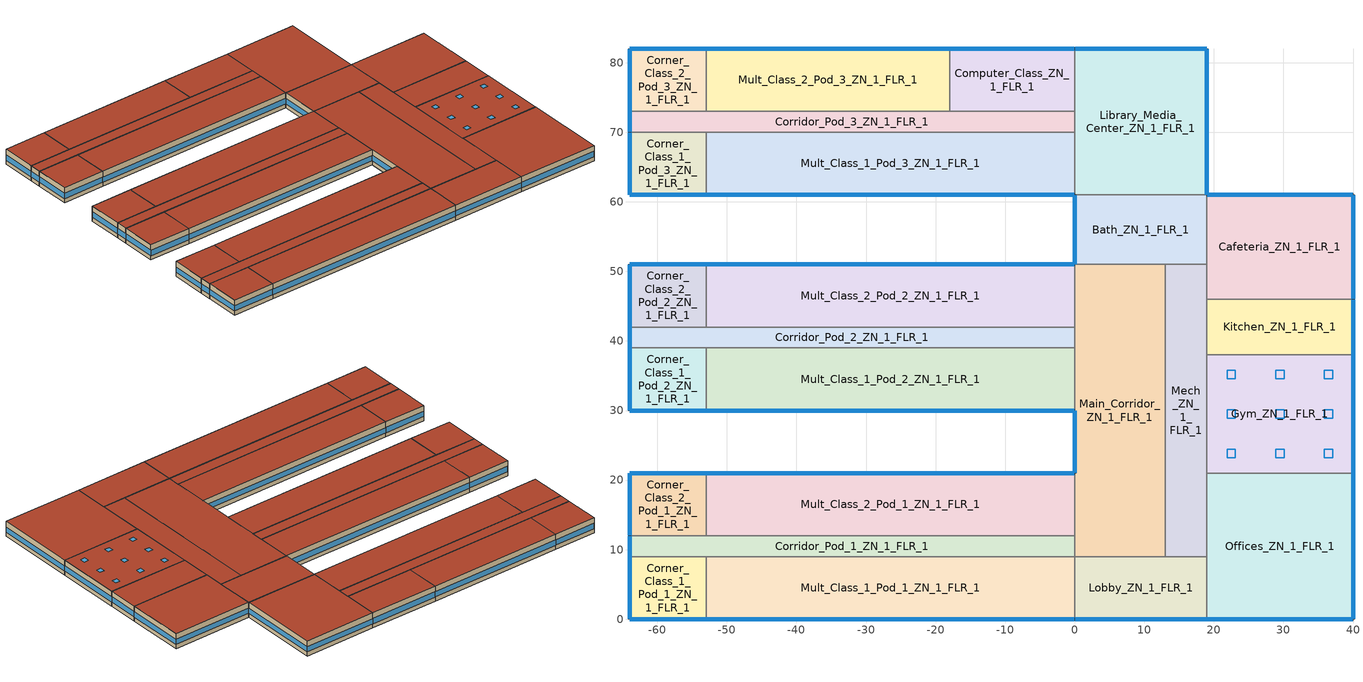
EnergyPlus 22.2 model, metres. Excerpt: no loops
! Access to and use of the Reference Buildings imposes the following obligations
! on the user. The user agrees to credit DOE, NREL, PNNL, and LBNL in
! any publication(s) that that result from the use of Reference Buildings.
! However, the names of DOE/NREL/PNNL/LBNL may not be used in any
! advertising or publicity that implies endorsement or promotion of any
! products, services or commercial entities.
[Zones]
Bath_ZN_1_FLR_1
 floor ground (ext-slab): 0,61 19,61 19,51 0,51 z0
 wall outside (Steel Frame Non-res Ext Wall): 0,61 0,51 z0:4
 wall to Main_Corridor_ZN_1_FLR_1 (int-walls): 0,51 13,51 z0:4
 wall to Mech_ZN_1_FLR_1 (int-walls): 13,51 19,51 z0:4
 wall to Cafeteria_ZN_1_FLR_1 (int-walls): 19,51 19,61 z0:4
 wall to Library_Media_Center_ZN_1_FLR_1 (int-walls): 19,61 0,61 z0:4
 window (Window Non-res Fixed): 0,60.95 0,51.05 z1.1:2.51
 roof outside (IEAD Non-res Roof): 0,51 19,51 19,61 0,61 z4
Cafeteria_ZN_1_FLR_1
 floor ground (ext-slab): 19,61 40,61 40,46 19,46 z0
 wall outside (Steel Frame Non-res Ext Wall): 40,46 40,61 19,61 z0:4
 wall to Kitchen_ZN_1_FLR_1 (int-walls): 19,46 40,46 z0:4
 wall to Mech_ZN_1_FLR_1 (int-walls): 19,51 19,46 z0:4
 window (Window Non-res Fixed): 40,46.05 40,60.95 / 39.95,61 19.05,61 z1.1:2.51
 roof outside (IEAD Non-res Roof): 19,46 40,46 40,61 19,61 z4
Computer_Class_ZN_1_FLR_1
 floor ground (ext-slab): -18,82 0,82 0,73 -18,73 z0
 wall outside (Steel Frame Non-res Ext Wall): 0,82 -18,82 z0:4
 wall to Corridor_Pod_3_ZN_1_FLR_1 (int-walls): -18,73 0,73 z0:4
 wall to Library_Media_Center_ZN_1_FLR_1 (int-walls): 0,73 0,82 z0:4
 wall to Mult_Class_2_Pod_3_ZN_1_FLR_1 (int-walls): -18,82 -18,73 z0:4
 window (Window Non-res Fixed): -0.05,82 -17.95,82 z1.1:2.51
 roof outside (IEAD Non-res Roof): -18,73 0,73 0,82 -18,82 z4
Corner_Class_1_Pod_1_ZN_1_FLR_1
 floor ground (ext-slab): -64,9 -53,9 -53,0 -64,0 z0
 wall outside (Steel Frame Non-res Ext Wall): -64,9 -64,0 -53,0 z0:4
 wall to Mult_Class_1_Pod_1_ZN_1_FLR_1 (int-walls): -53,0 -53,9 z0:4
 wall to Corridor_Pod_1_ZN_1_FLR_1 (int-walls): -53,9 -64,9 z0:4
 window (Window Non-res Fixed): -63.95,0 -53.05,0 z1.1:2.51; -64,8.95 -64,0.05 z1.1:2.52
 roof outside (IEAD Non-res Roof): -64,0 -53,0 -53,9 -64,9 z4
Corner_Class_1_Pod_2_ZN_1_FLR_1
 floor ground (ext-slab): -64,39 -53,39 -53,30 -64,30 z0
 wall outside (Steel Frame Non-res Ext Wall): -64,39 -64,30 -53,30 z0:4
 wall to Mult_Class_1_Pod_2_ZN_1_FLR_1 (int-walls): -53,30 -53,39 z0:4
 wall to Corridor_Pod_2_ZN_1_FLR_1 (int-walls): -53,39 -64,39 z0:4
 window (Window Non-res Fixed): -63.95,30 -53.05,30 z1.1:2.51; -64,38.95 -64,30.05 z1.1:2.52
 roof outside (IEAD Non-res Roof): -64,30 -53,30 -53,39 -64,39 z4
Corner_Class_1_Pod_3_ZN_1_FLR_1
 floor ground (ext-slab): -64,70 -53,70 -53,61 -64,61 z0
 wall outside (Steel Frame Non-res Ext Wall): -64,70 -64,61 -53,61 z0:4
 wall to Mult_Class_1_Pod_3_ZN_1_FLR_1 (int-walls): -53,61 -53,70 z0:4
 wall to Corridor_Pod_3_ZN_1_FLR_1 (int-walls): -53,70 -64,70 z0:4
 window (Window Non-res Fixed): -63.95,61 -53.05,61 z1.1:2.51; -64,69.95 -64,61.05 z1.1:2.52
 roof outside (IEAD Non-res Roof): -64,61 -53,61 -53,70 -64,70 z4
Corner_Class_2_Pod_1_ZN_1_FLR_1
 floor ground (ext-slab): -64,21 -53,21 -53,12 -64,12 z0
 wall outside (Steel Frame Non-res Ext Wall): -53,21 -64,21 -64,12 z0:4
 wall to Corridor_Pod_1_ZN_1_FLR_1 (int-walls): -64,12 -53,12 z0:4
 wall to Mult_Class_2_Pod_1_ZN_1_FLR_1 (int-walls): -53,12 -53,21 z0:4
 window (Window Non-res Fixed): -53.05,21 -63.95,21 z1.1:2.51; -64,20.95 -64,12.05 z1.1:2.52
 roof outside (IEAD Non-res Roof): -64,12 -53,12 -53,21 -64,21 z4
Corner_Class_2_Pod_2_ZN_1_FLR_1
 floor ground (ext-slab): -64,51 -53,51 -53,42 -64,42 z0
 wall outside (Steel Frame Non-res Ext Wall): -53,51 -64,51 -64,42 z0:4
 wall to Corridor_Pod_2_ZN_1_FLR_1 (int-walls): -64,42 -53,42 z0:4
 wall to Mult_Class_2_Pod_2_ZN_1_FLR_1 (int-walls): -53,42 -53,51 z0:4
 window (Window Non-res Fixed): -53.05,51 -63.95,51 z1.1:2.51; -64,50.95 -64,42.05 z1.1:2.52
 roof outside (IEAD Non-res Roof): -64,42 -53,42 -53,51 -64,51 z4
Corner_Class_2_Pod_3_ZN_1_FLR_1
 floor ground (ext-slab): -64,82 -53,82 -53,73 -64,73 z0
 wall outside (Steel Frame Non-res Ext Wall): -53,82 -64,82 -64,73 z0:4
 wall to Corridor_Pod_3_ZN_1_FLR_1 (int-walls): -64,73 -53,73 z0:4
 wall to Mult_Class_2_Pod_3_ZN_1_FLR_1 (int-walls): -53,73 -53,82 z0:4
 window (Window Non-res Fixed): -53.05,82 -63.95,82 z1.1:2.51; -64,81.95 -64,73.05 z1.1:2.52
 roof outside (IEAD Non-res Roof): -64,73 -53,73 -53,82 -64,82 z4
Corridor_Pod_1_ZN_1_FLR_1
 floor ground (ext-slab): -64,12 0,12 0,9 -64,9 z0
 wall outside (Steel Frame Non-res Ext Wall): -64,12 -64,9 z0:4
 wall to Mult_Class_1_Pod_1_ZN_1_FLR_1 (int-walls): -53,9 0,9 z0:4
 wall to Main_Corridor_ZN_1_FLR_1 (int-walls): 0,9 0,12 z0:4
 wall to Mult_Class_2_Pod_1_ZN_1_FLR_1 (int-walls): 0,12 -53,12 z0:4
 window (Window Non-res Fixed): -64,11.95 -64,9.05 z1.1:2.55
 roof outside (IEAD Non-res Roof): -64,9 0,9 0,12 -64,12 z4
Corridor_Pod_2_ZN_1_FLR_1
 floor ground (ext-slab): -64,42 0,42 0,39 -64,39 z0
 wall outside (Steel Frame Non-res Ext Wall): -64,42 -64,39 z0:4
 wall to Mult_Class_1_Pod_2_ZN_1_FLR_1 (int-walls): -53,39 0,39 z0:4
 wall to Main_Corridor_ZN_1_FLR_1 (int-walls): 0,39 0,42 z0:4
 wall to Mult_Class_2_Pod_2_ZN_1_FLR_1 (int-walls): 0,42 -53,42 z0:4
 window (Window Non-res Fixed): -64,41.95 -64,39.05 z1.1:2.55
 roof outside (IEAD Non-res Roof): -64,39 0,39 0,42 -64,42 z4
Corridor_Pod_3_ZN_1_FLR_1
 floor ground (ext-slab): -64,73 0,73 0,70 -64,70 z0
 wall outside (Steel Frame Non-res Ext Wall): -64,73 -64,70 z0:4
 wall to Mult_Class_1_Pod_3_ZN_1_FLR_1 (int-walls): -53,70 0,70 z0:4
 wall to Library_Media_Center_ZN_1_FLR_1 (int-walls): 0,70 0,73 z0:4
 wall to Mult_Class_2_Pod_3_ZN_1_FLR_1 (int-walls): -18,73 -53,73 z0:4
 window (Window Non-res Fixed): -64,72.95 -64,70.05 z1.1:2.55
 roof outside (IEAD Non-res Roof): -64,70 0,70 0,73 -64,73 z4
Gym_ZN_1_FLR_1
 floor ground (ext-slab): 19,38 40,38 40,21 19,21 z0
 wall outside (Steel Frame Non-res Ext Wall): 40,21 40,38 z0:4
 wall to Offices_ZN_1_FLR_1 (int-walls): 19,21 40,21 z0:4
 wall to Kitchen_ZN_1_FLR_1 (int-walls): 40,38 19,38 z0:4
 wall to Mech_ZN_1_FLR_1 (int-walls): 19,38 19,21 z0:4
 window (Window Non-res Fixed): 40,21.05 40,37.95 z1.1:2.51
 roof outside (IEAD Non-res Roof): 19,21 40,21 40,38 19,38 z4
 skylight (Skylight cons 3C): 21.89,23.22 23.11,23.22 23.11,24.44 21.89,24.44 z4; 28.89,23.22 30.11,23.22 30.11,24.44 28.89,24.44 z4; 35.89,23.22 37.11,23.22 37.11,24.44 35.89,24.44 z4; 21.89,28.89 23.11,28.89 23.11,30.11 21.89,30.11 z4; 28.89,28.89 30.11,28.89 30.11,30.11 28.89,30.11 z4; 35.89,28.89 37.11,28.89 37.11,30.11 35.89,30.11 z4; 21.89,34.56 23.11,34.56 23.11,35.78 21.89,35.78 z4; 28.89,34.56 30.11,34.56 30.11,35.78 28.89,35.78 z4; 35.89,34.56 37.11,34.56 37.11,35.78 35.89,35.78 z4
Kitchen_ZN_1_FLR_1
 floor ground (ext-slab): 19,46 40,46 40,38 19,38 z0
 wall outside (Steel Frame Non-res Ext Wall): 40,38 40,46 z0:4
 wall to Mech_ZN_1_FLR_1 (int-walls): 19,46 19,38 z0:4
 window (Window Non-res Fixed): 40,38.05 40,45.95 z1.1:2.52
 roof outside (IEAD Non-res Roof): 19,38 40,38 40,46 19,46 z4
Library_Media_Center_ZN_1_FLR_1
 floor ground (ext-slab): 0,82 19,82 19,61 0,61 z0
 wall outside (Steel Frame Non-res Ext Wall): 19,61 19,82 0,82 z0:4
 wall to Mult_Class_1_Pod_3_ZN_1_FLR_1 (int-walls): 0,70 0,61 z0:4
 window (Window Non-res Fixed): 19,61.05 19,81.95 / 18.95,82 0.05,82 z1.1:2.51
 roof outside (IEAD Non-res Roof): 0,61 19,61 19,82 0,82 z4
Lobby_ZN_1_FLR_1
 floor ground (ext-slab): 0,9 19,9 19,0 0,0 z0
 wall outside (Steel Frame Non-res Ext Wall): 0,0 19,0 z0:4
 wall to Offices_ZN_1_FLR_1 (int-walls): 19,0 19,9 z0:4
 wall to Mech_ZN_1_FLR_1 (int-walls): 19,9 13,9 z0:4
 wall to Main_Corridor_ZN_1_FLR_1 (int-walls): 13,9 0,9 z0:4
 wall to Mult_Class_1_Pod_1_ZN_1_FLR_1 (int-walls): 0,9 0,0 z0:4
 window (Window Non-res Fixed): 0.05,0 18.95,0 z1.1:2.51
 roof outside (IEAD Non-res Roof): 0,0 19,0 19,9 0,9 z4
Main_Corridor_ZN_1_FLR_1
 floor ground (ext-slab): 0,51 13,51 13,9 0,9 z0
 wall outside (Steel Frame Non-res Ext Wall): 0,30 0,21 z0:4
 wall to Mech_ZN_1_FLR_1 (int-walls): 13,9 13,51 z0:4
 wall to Mult_Class_2_Pod_2_ZN_1_FLR_1 (int-walls): 0,51 0,42 z0:4
 wall to Mult_Class_1_Pod_2_ZN_1_FLR_1 (int-walls): 0,39 0,30 z0:4
 wall to Mult_Class_2_Pod_1_ZN_1_FLR_1 (int-walls): 0,21 0,12 z0:4
 window (Window Non-res Fixed): 0,29.95 0,21.05 z1.1:2.52
 roof outside (IEAD Non-res Roof): 0,9 13,9 13,51 0,51 z4
Mech_ZN_1_FLR_1
 floor ground (ext-slab): 13,51 19,51 19,9 13,9 z0
 wall to Offices_ZN_1_FLR_1 (int-walls): 19,9 19,21 z0:4
 roof outside (IEAD Non-res Roof): 13,9 19,9 19,51 13,51 z4
Mult_Class_1_Pod_1_ZN_1_FLR_1
 floor ground (ext-slab): -53,9 0,9 0,0 -53,0 z0
 wall outside (Steel Frame Non-res Ext Wall): -53,0 0,0 z0:4
 window (Window Non-res Fixed): -52.95,0 -0.05,0 z1.1:2.5
 roof outside (IEAD Non-res Roof): -53,0 0,0 0,9 -53,9 z4
Mult_Class_1_Pod_2_ZN_1_FLR_1
 floor ground (ext-slab): -53,39 0,39 0,30 -53,30 z0
 wall outside (Steel Frame Non-res Ext Wall): -53,30 0,30 z0:4
 window (Window Non-res Fixed): -52.95,30 -0.05,30 z1.1:2.5
 roof outside (IEAD Non-res Roof): -53,30 0,30 0,39 -53,39 z4
Mult_Class_1_Pod_3_ZN_1_FLR_1
 floor ground (ext-slab): -53,70 0,70 0,61 -53,61 z0
 wall outside (Steel Frame Non-res Ext Wall): -53,61 0,61 z0:4
 window (Window Non-res Fixed): -52.95,61 -0.05,61 z1.1:2.5
 roof outside (IEAD Non-res Roof): -53,61 0,61 0,70 -53,70 z4
Mult_Class_2_Pod_1_ZN_1_FLR_1
 floor ground (ext-slab): -53,21 0,21 0,12 -53,12 z0
 wall outside (Steel Frame Non-res Ext Wall): 0,21 -53,21 z0:4
 window (Window Non-res Fixed): -0.05,21 -52.95,21 z1.1:2.5
 roof outside (IEAD Non-res Roof): -53,12 0,12 0,21 -53,21 z4
Mult_Class_2_Pod_2_ZN_1_FLR_1
 floor ground (ext-slab): -53,51 0,51 0,42 -53,42 z0
 wall outside (Steel Frame Non-res Ext Wall): 0,51 -53,51 z0:4
 window (Window Non-res Fixed): -0.05,51 -52.95,51 z1.1:2.5
 roof outside (IEAD Non-res Roof): -53,42 0,42 0,51 -53,51 z4
Mult_Class_2_Pod_3_ZN_1_FLR_1
 floor ground (ext-slab): -53,82 -18,82 -18,73 -53,73 z0
 wall outside (Steel Frame Non-res Ext Wall): -18,82 -53,82 z0:4
 window (Window Non-res Fixed): -18.05,82 -52.95,82 z1.1:2.5
 roof outside (IEAD Non-res Roof): -53,73 -18,73 -18,82 -53,82 z4
Offices_ZN_1_FLR_1
 floor ground (ext-slab): 19,21 40,21 40,0 19,0 z0
 wall outside (Steel Frame Non-res Ext Wall): 19,0 40,0 40,21 z0:4
 window (Window Non-res Fixed): 19.05,0 39.95,0 / 40,0.05 40,20.95 z1.1:2.51
 roof outside (IEAD Non-res Roof): 19,0 40,0 40,21 19,21 z4
[Site:Location]
USA CA-SAN FRANCISCO: Latitude {deg}=37.62; Longitude {deg}=-122.37; Time Zone {hr}=-8; Elevation {m}=5
[SizingPeriod:DesignDay] Day of Month=21; Humidity Condition Type=Wetbulb; Barometric Pressure {Pa}=101265; Rain Indicator=No; Snow Indicator=No; Daylight Saving Time Indicator=No; Solar Model Indicator=ASHRAEClearSky
Name | Month | Day Type | Maximum Dry-Bulb Temperature {C} | Daily Dry-Bulb Temperature Range {deltaC} | Wetbulb or DewPoint at Maximum Dry-Bulb {C} | Wind Speed {m/s} | Wind Direction {deg} | Sky Clearness
SAN_FRANCISCO Ann Htg 99.6% Condns DB | 1 | WinterDesignDay | 3.2 | 0 | 3.2 | 2.4 | 140 | 0
SAN_FRANCISCO Ann Clg .4% Condns WB=>MDB | 9 | SummerDesignDay | 25.7 | 9 | 18.4 | 5.8 | 310 | 1
[Site:WaterMainsTemperature]
Calculation Method=CORRELATION; Annual Average Outdoor Air Temperature {C}=13.08; Maximum Difference In Monthly Average Outdoor Air Temperatures {deltaC}=8
[Building]
Ref Bldg Primary School New2004_v1.3_5.0: North Axis {deg}=0; Terrain=City; Loads Convergence Tolerance Value {W}=0.04; Temperature Convergence Tolerance Value {deltaC}=0.2; Solar Distribution=FullInteriorAndExterior; Maximum Number of Warmup Days=25; Minimum Number of Warmup Days=6
[Site:GroundTemperature:BuildingSurface]
19.905, 19.922, 19.91, 19.932, 19.949, 20.038, 20.327, 20.062, 20.443, 20.088, 19.986, 19.948
[Construction]
Skylight cons 3C: Skylight Butacite
Steel Frame Non-res Ext Wall: Wood Siding, Steel Frame NonRes Wall Insulation, 1/2IN Gypsum
IEAD Non-res Roof: Roof Membrane, IEAD NonRes Roof Insulation, Metal Decking
ext-slab: HW CONCRETE, CP02 CARPET PAD
int-walls: 1/2IN Gypsum, 1/2IN Gypsum
Window Non-res Fixed: NonRes Fixed Assembly Window
InteriorFurnishings: Std Wood 6inch
[WindowMaterial:Glazing]
Skylight Butacite: Optical Data Type=SpectralAverage; Thickness {m}=0.00676; Solar Transmittance at Normal Incidence=0.151; Front Side Solar Reflectance at Normal Incidence=0.068; Back Side Solar Reflectance at Normal Incidence=0.068; Visible Transmittance at Normal Incidence=0.09; Front Side Visible Reflectance at Normal Incidence=0.079; Back Side Visible Reflectance at Normal Incidence=0.079; Infrared Transmittance at Normal Incidence=0; Front Side Infrared Hemispherical Emissivity=0.84; Back Side Infrared Hemispherical Emissivity=0.84; Conductivity {W/m-K}=0.705; Dirt Correction Factor for Solar and Visible Transmittance=1; Solar Diffusing=No
[Material] Thermal Absorptance=0.9
Name | Roughness | Thickness {m} | Conductivity {W/m-K} | Density {kg/m3} | Specific Heat {J/kg-K} | Solar Absorptance | Visible Absorptance
Steel Frame NonRes Wall Insulation | MediumRough | 0.0539159 | 0.049 | 265 | 836.8 | 0.7 | 0.7
IEAD NonRes Roof Insulation | MediumRough | 0.124663 | 0.049 | 265 | 836.8 | 0.7 | 0.7
Std Wood 6inch | MediumSmooth | 0.15 | 0.12 | 540 | 1210 | 0.7 | 0.7
Wood Siding | MediumSmooth | 0.01 | 0.11 | 544.62 | 1210 | 0.78 | 0.78
1/2IN Gypsum | Smooth | 0.0127 | 0.16 | 784.9 | 830 | 0.92 | 0.92
HW CONCRETE | Rough | 0.1016 | 1.311 | 2240 | 836.8 | 0.7 | 0.7
Roof Membrane | VeryRough | 0.0095 | 0.16 | 1121.29 | 1460 | 0.7 | 0.7
Metal Decking | MediumSmooth | 0.0015 | 45.006 | 7680 | 418.4 | 0.7 | 0.3
[WindowMaterial:SimpleGlazingSystem]
NonRes Fixed Assembly Window: U-Factor {W/m2-K}=6.92716; Solar Heat Gain Coefficient=0.39
[Material:NoMass]
CP02 CARPET PAD: Roughness=VeryRough; Thermal Resistance {m2-K/W}=0.2165; Thermal Absorptance=0.9; Solar Absorptance=0.7; Visible Absorptance=0.8
[Zone] Type=1; Multiplier=1; Floor Area {m2}=autocalculate; Part of Total Floor Area=Yes
Bath_ZN_1_FLR_1; Cafeteria_ZN_1_FLR_1; Computer_Class_ZN_1_FLR_1; Corner_Class_1_Pod_1_ZN_1_FLR_1; Corner_Class_1_Pod_2_ZN_1_FLR_1; Corner_Class_1_Pod_3_ZN_1_FLR_1; Corner_Class_2_Pod_1_ZN_1_FLR_1; Corner_Class_2_Pod_2_ZN_1_FLR_1; Corner_Class_2_Pod_3_ZN_1_FLR_1; Corridor_Pod_1_ZN_1_FLR_1; Corridor_Pod_2_ZN_1_FLR_1; Corridor_Pod_3_ZN_1_FLR_1; Gym_ZN_1_FLR_1; Kitchen_ZN_1_FLR_1; Library_Media_Center_ZN_1_FLR_1; Lobby_ZN_1_FLR_1; Main_Corridor_ZN_1_FLR_1; Mech_ZN_1_FLR_1; Mult_Class_1_Pod_1_ZN_1_FLR_1; Mult_Class_1_Pod_2_ZN_1_FLR_1; Mult_Class_1_Pod_3_ZN_1_FLR_1; Mult_Class_2_Pod_1_ZN_1_FLR_1; Mult_Class_2_Pod_2_ZN_1_FLR_1; Mult_Class_2_Pod_3_ZN_1_FLR_1; Offices_ZN_1_FLR_1
[People] Fraction Radiant=0.3; Sensible Heat Fraction=AUTOCALCULATE; Activity Level Schedule=ACTIVITY_SCH; Enable ASHRAE 55 Comfort Warnings=No; Mean Radiant Temperature Calculation Type=ZoneAveraged; Work Efficiency Schedule=WORK_EFF_SCH; Clothing Insulation Calculation Method=ClothingInsulationSchedule; Clothing Insulation Schedule=CLOTHING_SCH; Air Velocity Schedule=AIR_VELO_SCH; Thermal Comfort Model 1 Type=FANGER
Name | Zone or ZoneList or Space or SpaceList | Number of People Schedule | Number of People Calculation Method | Floor Area per Person {m2/person} | Number of People
Bath_ZN_1_FLR_1 People | Bath_ZN_1_FLR_1 | BLDG_OCC_SCH | Area/Person | 10
Cafeteria_ZN_1_FLR_1 People | Cafeteria_ZN_1_FLR_1 | BLDG_OCC_SCH_Cafeteria | Area/Person | 1.39
Computer_Class_ZN_1_FLR_1 People | Computer_Class_ZN_1_FLR_1 | BLDG_OCC_SCH | Area/Person | 3.33
Corner_Class_1_Pod_1_ZN_1_FLR_1 People | Corner_Class_1_Pod_1_ZN_1_FLR_1 | BLDG_OCC_SCH | Area/Person | 4
Corner_Class_1_Pod_2_ZN_1_FLR_1 People | Corner_Class_1_Pod_2_ZN_1_FLR_1 | BLDG_OCC_SCH | Area/Person | 4
Corner_Class_1_Pod_3_ZN_1_FLR_1 People | Corner_Class_1_Pod_3_ZN_1_FLR_1 | BLDG_OCC_SCH | Area/Person | 4
Corner_Class_2_Pod_1_ZN_1_FLR_1 People | Corner_Class_2_Pod_1_ZN_1_FLR_1 | BLDG_OCC_SCH | Area/Person | 4
Corner_Class_2_Pod_2_ZN_1_FLR_1 People | Corner_Class_2_Pod_2_ZN_1_FLR_1 | BLDG_OCC_SCH | Area/Person | 4
Corner_Class_2_Pod_3_ZN_1_FLR_1 People | Corner_Class_2_Pod_3_ZN_1_FLR_1 | BLDG_OCC_SCH | Area/Person | 4
Corridor_Pod_1_ZN_1_FLR_1 People | Corridor_Pod_1_ZN_1_FLR_1 | BLDG_OCC_SCH | Area/Person | 10
Corridor_Pod_2_ZN_1_FLR_1 People | Corridor_Pod_2_ZN_1_FLR_1 | BLDG_OCC_SCH | Area/Person | 10
Corridor_Pod_3_ZN_1_FLR_1 People | Corridor_Pod_3_ZN_1_FLR_1 | BLDG_OCC_SCH | Area/Person | 10
Gym_ZN_1_FLR_1 People | Gym_ZN_1_FLR_1 | BLDG_OCC_SCH_Gym | Area/Person | 3.33
Kitchen_ZN_1_FLR_1 People | Kitchen_ZN_1_FLR_1 | BLDG_OCC_SCH | People |  | 25.2
Library_Media_Center_ZN_1_FLR_1 People | Library_Media_Center_ZN_1_FLR_1 | BLDG_OCC_SCH | Area/Person | 4.35
Main_Corridor_ZN_1_FLR_1 People | Main_Corridor_ZN_1_FLR_1 | BLDG_OCC_SCH | Area/Person | 10
Mult_Class_1_Pod_1_ZN_1_FLR_1 People | Mult_Class_1_Pod_1_ZN_1_FLR_1 | BLDG_OCC_SCH | Area/Person | 4
Mult_Class_1_Pod_2_ZN_1_FLR_1 People | Mult_Class_1_Pod_2_ZN_1_FLR_1 | BLDG_OCC_SCH | Area/Person | 4
Mult_Class_1_Pod_3_ZN_1_FLR_1 People | Mult_Class_1_Pod_3_ZN_1_FLR_1 | BLDG_OCC_SCH | Area/Person | 4
Mult_Class_2_Pod_1_ZN_1_FLR_1 People | Mult_Class_2_Pod_1_ZN_1_FLR_1 | BLDG_OCC_SCH | Area/Person | 4
Mult_Class_2_Pod_2_ZN_1_FLR_1 People | Mult_Class_2_Pod_2_ZN_1_FLR_1 | BLDG_OCC_SCH | Area/Person | 4
Mult_Class_2_Pod_3_ZN_1_FLR_1 People | Mult_Class_2_Pod_3_ZN_1_FLR_1 | BLDG_OCC_SCH | Area/Person | 4
Offices_ZN_1_FLR_1 People | Offices_ZN_1_FLR_1 | BLDG_OCC_SCH_Offices | Area/Person | 20
[Lights] Schedule=BLDG_LIGHT_SCH; Design Level Calculation Method=Watts/Area; Return Air Fraction=0; Fraction Radiant=0.37; Fraction Visible=0.2; Fraction Replaceable=1; Return Air Fraction Calculated from Plenum Temperature=No
Name | Zone or ZoneList or Space or SpaceList | Watts per Zone Floor Area {W/m2}
Bath_ZN_1_FLR_1_Lights | Bath_ZN_1_FLR_1 | 9.68
Cafeteria_ZN_1_FLR_1_Lights | Cafeteria_ZN_1_FLR_1 | 15.06
Computer_Class_ZN_1_FLR_1_Lights | Computer_Class_ZN_1_FLR_1 | 15.06
Corner_Class_1_Pod_1_ZN_1_FLR_1_Lights | Corner_Class_1_Pod_1_ZN_1_FLR_1 | 15.06
Corner_Class_1_Pod_2_ZN_1_FLR_1_Lights | Corner_Class_1_Pod_2_ZN_1_FLR_1 | 15.06
Corner_Class_1_Pod_3_ZN_1_FLR_1_Lights | Corner_Class_1_Pod_3_ZN_1_FLR_1 | 15.06
Corner_Class_2_Pod_1_ZN_1_FLR_1_Lights | Corner_Class_2_Pod_1_ZN_1_FLR_1 | 15.06
Corner_Class_2_Pod_2_ZN_1_FLR_1_Lights | Corner_Class_2_Pod_2_ZN_1_FLR_1 | 15.06
Corner_Class_2_Pod_3_ZN_1_FLR_1_Lights | Corner_Class_2_Pod_3_ZN_1_FLR_1 | 15.06
Corridor_Pod_1_ZN_1_FLR_1_Lights | Corridor_Pod_1_ZN_1_FLR_1 | 5.38
Corridor_Pod_2_ZN_1_FLR_1_Lights | Corridor_Pod_2_ZN_1_FLR_1 | 5.38
Corridor_Pod_3_ZN_1_FLR_1_Lights | Corridor_Pod_3_ZN_1_FLR_1 | 5.38
Gym_ZN_1_FLR_1_Lights | Gym_ZN_1_FLR_1 | 15.06
Kitchen_ZN_1_FLR_1_Lights | Kitchen_ZN_1_FLR_1 | 12.91
Library_Media_Center_ZN_1_FLR_1_Lights | Library_Media_Center_ZN_1_FLR_1 | 13.99
Lobby_ZN_1_FLR_1_Lights | Lobby_ZN_1_FLR_1 | 13.99
Main_Corridor_ZN_1_FLR_1_Lights | Main_Corridor_ZN_1_FLR_1 | 5.38
Mech_ZN_1_FLR_1_Lights | Mech_ZN_1_FLR_1 | 16.14
Mult_Class_1_Pod_1_ZN_1_FLR_1_Lights | Mult_Class_1_Pod_1_ZN_1_FLR_1 | 15.06
Mult_Class_1_Pod_2_ZN_1_FLR_1_Lights | Mult_Class_1_Pod_2_ZN_1_FLR_1 | 15.06
Mult_Class_1_Pod_3_ZN_1_FLR_1_Lights | Mult_Class_1_Pod_3_ZN_1_FLR_1 | 15.06
Mult_Class_2_Pod_1_ZN_1_FLR_1_Lights | Mult_Class_2_Pod_1_ZN_1_FLR_1 | 15.06
Mult_Class_2_Pod_2_ZN_1_FLR_1_Lights | Mult_Class_2_Pod_2_ZN_1_FLR_1 | 15.06
Mult_Class_2_Pod_3_ZN_1_FLR_1_Lights | Mult_Class_2_Pod_3_ZN_1_FLR_1 | 15.06
Offices_ZN_1_FLR_1_Lights | Offices_ZN_1_FLR_1 | 11.84
[ElectricEquipment]
Name | Zone or ZoneList or Space or SpaceList | Schedule | Design Level Calculation Method | Watts per Zone Floor Area {W/m2} | Fraction Latent | Fraction Radiant | Fraction Lost | Design Level {W}
Bath_ZN_1_FLR_1_PlugMisc_Equip | Bath_ZN_1_FLR_1 | BLDG_EQUIP_SCH | Watts/Area | 4 | 0 | 0.5 | 0
Cafeteria_ZN_1_FLR_1_PlugMisc_Equip | Cafeteria_ZN_1_FLR_1 | KITCHEN_ELEC_EQUIP_SCH | Watts/Area | 25.39 | 0 | 0.5 | 0
Computer_Class_ZN_1_FLR_1_PlugMisc_Equip | Computer_Class_ZN_1_FLR_1 | BLDG_EQUIP_SCH | Watts/Area | 20 | 0 | 0.5 | 0
Corner_Class_1_Pod_1_ZN_1_FLR_1_PlugMisc_Equip | Corner_Class_1_Pod_1_ZN_1_FLR_1 | BLDG_EQUIP_SCH | Watts/Area | 15 | 0 | 0.5 | 0
Corner_Class_1_Pod_2_ZN_1_FLR_1_PlugMisc_Equip | Corner_Class_1_Pod_2_ZN_1_FLR_1 | BLDG_EQUIP_SCH | Watts/Area | 15 | 0 | 0.5 | 0
Corner_Class_1_Pod_3_ZN_1_FLR_1_PlugMisc_Equip | Corner_Class_1_Pod_3_ZN_1_FLR_1 | BLDG_EQUIP_SCH | Watts/Area | 15 | 0 | 0.5 | 0
Corner_Class_2_Pod_1_ZN_1_FLR_1_PlugMisc_Equip | Corner_Class_2_Pod_1_ZN_1_FLR_1 | BLDG_EQUIP_SCH | Watts/Area | 15 | 0 | 0.5 | 0
Corner_Class_2_Pod_2_ZN_1_FLR_1_PlugMisc_Equip | Corner_Class_2_Pod_2_ZN_1_FLR_1 | BLDG_EQUIP_SCH | Watts/Area | 15 | 0 | 0.5 | 0
Corner_Class_2_Pod_3_ZN_1_FLR_1_PlugMisc_Equip | Corner_Class_2_Pod_3_ZN_1_FLR_1 | BLDG_EQUIP_SCH | Watts/Area | 15 | 0 | 0.5 | 0
Corridor_Pod_1_ZN_1_FLR_1_PlugMisc_Equip | Corridor_Pod_1_ZN_1_FLR_1 | BLDG_EQUIP_SCH | Watts/Area | 4 | 0 | 0.5 | 0
Corridor_Pod_2_ZN_1_FLR_1_PlugMisc_Equip | Corridor_Pod_2_ZN_1_FLR_1 | BLDG_EQUIP_SCH | Watts/Area | 4 | 0 | 0.5 | 0
Corridor_Pod_3_ZN_1_FLR_1_PlugMisc_Equip | Corridor_Pod_3_ZN_1_FLR_1 | BLDG_EQUIP_SCH | Watts/Area | 4 | 0 | 0.5 | 0
Gym_ZN_1_FLR_1_PlugMisc_Equip | Gym_ZN_1_FLR_1 | BLDG_EQUIP_SCH | Watts/Area | 5 | 0 | 0.5 | 0
Kitchen_ZN_1_FLR_1_ExhFan_Equip | Kitchen_ZN_1_FLR_1 | Kitchen_Exhaust_SCH | EquipmentLevel |  | 0 | 0 | 1 | 576
Kitchen_ZN_1_FLR_1_MiscElec_Equip | Kitchen_ZN_1_FLR_1 | KITCHEN_ELEC_EQUIP_SCH | EquipmentLevel |  | 0.25 | 0.3 | 0.2 | 31996
Library_Media_Center_ZN_1_FLR_1_PlugMisc_Equip | Library_Media_Center_ZN_1_FLR_1 | BLDG_EQUIP_SCH | Watts/Area | 15 | 0 | 0.5 | 0
Lobby_ZN_1_FLR_1_PlugMisc_Equip | Lobby_ZN_1_FLR_1 | BLDG_EQUIP_SCH | Watts/Area | 4 | 0 | 0.5 | 0
Main_Corridor_ZN_1_FLR_1_PlugMisc_Equip | Main_Corridor_ZN_1_FLR_1 | BLDG_EQUIP_SCH | Watts/Area | 4 | 0 | 0.5 | 0
Mech_ZN_1_FLR_1_PlugMisc_Equip | Mech_ZN_1_FLR_1 | BLDG_EQUIP_SCH | Watts/Area | 4 | 0 | 0.5 | 0
Mult_Class_1_Pod_1_ZN_1_FLR_1_PlugMisc_Equip | Mult_Class_1_Pod_1_ZN_1_FLR_1 | BLDG_EQUIP_SCH | Watts/Area | 15 | 0 | 0.5 | 0
Mult_Class_1_Pod_2_ZN_1_FLR_1_PlugMisc_Equip | Mult_Class_1_Pod_2_ZN_1_FLR_1 | BLDG_EQUIP_SCH | Watts/Area | 15 | 0 | 0.5 | 0
Mult_Class_1_Pod_3_ZN_1_FLR_1_PlugMisc_Equip | Mult_Class_1_Pod_3_ZN_1_FLR_1 | BLDG_EQUIP_SCH | Watts/Area | 15 | 0 | 0.5 | 0
Mult_Class_2_Pod_1_ZN_1_FLR_1_PlugMisc_Equip | Mult_Class_2_Pod_1_ZN_1_FLR_1 | BLDG_EQUIP_SCH | Watts/Area | 15 | 0 | 0.5 | 0
Mult_Class_2_Pod_2_ZN_1_FLR_1_PlugMisc_Equip | Mult_Class_2_Pod_2_ZN_1_FLR_1 | BLDG_EQUIP_SCH | Watts/Area | 15 | 0 | 0.5 | 0
Mult_Class_2_Pod_3_ZN_1_FLR_1_PlugMisc_Equip | Mult_Class_2_Pod_3_ZN_1_FLR_1 | BLDG_EQUIP_SCH | Watts/Area | 15 | 0 | 0.5 | 0
Offices_ZN_1_FLR_1_PlugMisc_Equip | Offices_ZN_1_FLR_1 | BLDG_EQUIP_SCH | Watts/Area | 10.8 | 0 | 0.5 | 0
[GasEquipment]
Kitchen_ZN_1_FLR_1_MiscGas_Equip: Zone or ZoneList or Space or SpaceList=Kitchen_ZN_1_FLR_1; Schedule=KITCHEN_GAS_EQUIP_SCH; Design Level Calculation Method=EquipmentLevel; Design Level {W}=160284; Fraction Latent=0.1; Fraction Radiant=0.2; Fraction Lost=0.7
[Exterior:Lights]
Exterior Facade Lighting: Schedule=ALWAYS_ON; Design Level {W}=8575; Control Option=AstronomicalClock
[ZoneInfiltration:DesignFlowRate] Schedule=INFIL_SCH; Design Flow Rate Calculation Method=Flow/ExteriorWallArea; Flow Rate per Exterior Surface Area {m3/s-m2}=0.000302; Constant Term Coefficient=1; Temperature Term Coefficient=0; Velocity Term Coefficient=0; Velocity Squared Term Coefficient=0
Name | Zone or ZoneList or Space or SpaceList
Bath_ZN_1_FLR_1_Infiltration | Bath_ZN_1_FLR_1
Cafeteria_ZN_1_FLR_1_Infiltration | Cafeteria_ZN_1_FLR_1
Computer_Class_ZN_1_FLR_1_Infiltration | Computer_Class_ZN_1_FLR_1
Corner_Class_1_Pod_1_ZN_1_FLR_1_Infiltration | Corner_Class_1_Pod_1_ZN_1_FLR_1
Corner_Class_1_Pod_2_ZN_1_FLR_1_Infiltration | Corner_Class_1_Pod_2_ZN_1_FLR_1
Corner_Class_1_Pod_3_ZN_1_FLR_1_Infiltration | Corner_Class_1_Pod_3_ZN_1_FLR_1
Corner_Class_2_Pod_1_ZN_1_FLR_1_Infiltration | Corner_Class_2_Pod_1_ZN_1_FLR_1
Corner_Class_2_Pod_2_ZN_1_FLR_1_Infiltration | Corner_Class_2_Pod_2_ZN_1_FLR_1
Corner_Class_2_Pod_3_ZN_1_FLR_1_Infiltration | Corner_Class_2_Pod_3_ZN_1_FLR_1
Corridor_Pod_1_ZN_1_FLR_1_Infiltration | Corridor_Pod_1_ZN_1_FLR_1
Corridor_Pod_2_ZN_1_FLR_1_Infiltration | Corridor_Pod_2_ZN_1_FLR_1
Corridor_Pod_3_ZN_1_FLR_1_Infiltration | Corridor_Pod_3_ZN_1_FLR_1
Gym_ZN_1_FLR_1_Infiltration | Gym_ZN_1_FLR_1
Kitchen_ZN_1_FLR_1_Infiltration | Kitchen_ZN_1_FLR_1
Library_Media_Center_ZN_1_FLR_1_Infiltration | Library_Media_Center_ZN_1_FLR_1
Lobby_ZN_1_FLR_1_Infiltration | Lobby_ZN_1_FLR_1
Main_Corridor_ZN_1_FLR_1_Infiltration | Main_Corridor_ZN_1_FLR_1
Mult_Class_1_Pod_1_ZN_1_FLR_1_Infiltration | Mult_Class_1_Pod_1_ZN_1_FLR_1
Mult_Class_1_Pod_2_ZN_1_FLR_1_Infiltration | Mult_Class_1_Pod_2_ZN_1_FLR_1
Mult_Class_1_Pod_3_ZN_1_FLR_1_Infiltration | Mult_Class_1_Pod_3_ZN_1_FLR_1
Mult_Class_2_Pod_1_ZN_1_FLR_1_Infiltration | Mult_Class_2_Pod_1_ZN_1_FLR_1
Mult_Class_2_Pod_2_ZN_1_FLR_1_Infiltration | Mult_Class_2_Pod_2_ZN_1_FLR_1
Mult_Class_2_Pod_3_ZN_1_FLR_1_Infiltration | Mult_Class_2_Pod_3_ZN_1_FLR_1
Offices_ZN_1_FLR_1_Infiltration | Offices_ZN_1_FLR_1
[InternalMass] Construction=InteriorFurnishings
Name | Zone or ZoneList | Surface Area {m2}
Bath_ZN_1_FLR_1 Internal Mass | Bath_ZN_1_FLR_1 | 380
Cafeteria_ZN_1_FLR_1 Internal Mass | Cafeteria_ZN_1_FLR_1 | 630
Computer_Class_ZN_1_FLR_1 Internal Mass | Computer_Class_ZN_1_FLR_1 | 324
Corner_Class_1_Pod_1_ZN_1_FLR_1 Internal Mass | Corner_Class_1_Pod_1_ZN_1_FLR_1 | 198
Corner_Class_1_Pod_2_ZN_1_FLR_1 Internal Mass | Corner_Class_1_Pod_2_ZN_1_FLR_1 | 198
Corner_Class_1_Pod_3_ZN_1_FLR_1 Internal Mass | Corner_Class_1_Pod_3_ZN_1_FLR_1 | 198
Corner_Class_2_Pod_1_ZN_1_FLR_1 Internal Mass | Corner_Class_2_Pod_1_ZN_1_FLR_1 | 198
Corner_Class_2_Pod_2_ZN_1_FLR_1 Internal Mass | Corner_Class_2_Pod_2_ZN_1_FLR_1 | 198
Corner_Class_2_Pod_3_ZN_1_FLR_1 Internal Mass | Corner_Class_2_Pod_3_ZN_1_FLR_1 | 198
Corridor_Pod_1_ZN_1_FLR_1 Internal Mass | Corridor_Pod_1_ZN_1_FLR_1 | 384
Corridor_Pod_2_ZN_1_FLR_1 Internal Mass | Corridor_Pod_2_ZN_1_FLR_1 | 384
Corridor_Pod_3_ZN_1_FLR_1 Internal Mass | Corridor_Pod_3_ZN_1_FLR_1 | 384
Gym_ZN_1_FLR_1 Internal Mass | Gym_ZN_1_FLR_1 | 714
Kitchen_ZN_1_FLR_1 Internal Mass | Kitchen_ZN_1_FLR_1 | 336
Library_Media_Center_ZN_1_FLR_1 Internal Mass | Library_Media_Center_ZN_1_FLR_1 | 798
Lobby_ZN_1_FLR_1 Internal Mass | Lobby_ZN_1_FLR_1 | 342
Main_Corridor_ZN_1_FLR_1 Internal Mass | Main_Corridor_ZN_1_FLR_1 | 1092
Mech_ZN_1_FLR_1 Internal Mass | Mech_ZN_1_FLR_1 | 504
Mult_Class_1_Pod_1_ZN_1_FLR_1 Internal Mass | Mult_Class_1_Pod_1_ZN_1_FLR_1 | 954
Mult_Class_1_Pod_2_ZN_1_FLR_1 Internal Mass | Mult_Class_1_Pod_2_ZN_1_FLR_1 | 954
Mult_Class_1_Pod_3_ZN_1_FLR_1 Internal Mass | Mult_Class_1_Pod_3_ZN_1_FLR_1 | 954
Mult_Class_2_Pod_1_ZN_1_FLR_1 Internal Mass | Mult_Class_2_Pod_1_ZN_1_FLR_1 | 954
Mult_Class_2_Pod_2_ZN_1_FLR_1 Internal Mass | Mult_Class_2_Pod_2_ZN_1_FLR_1 | 954
Mult_Class_2_Pod_3_ZN_1_FLR_1 Internal Mass | Mult_Class_2_Pod_3_ZN_1_FLR_1 | 630
Offices_ZN_1_FLR_1 Internal Mass | Offices_ZN_1_FLR_1 | 882
[ZoneMixing]
Kitchen_ZN_1_FLR_1 Exhaust Fanmixing_0: Zone or Space=Kitchen_ZN_1_FLR_1; Schedule=HVACOperationSchd; Design Flow Rate Calculation Method=Flow/Zone; Design Flow Rate {m3/s}=1.3554; Source Zone or Space=Cafeteria_ZN_1_FLR_1; Delta Temperature {deltaC}=0
[AvailabilityManager:NightCycle] Applicability Schedule=ALWAYS_ON; Fan Schedule=HVACOperationSchd; Control Type=CycleOnAny; Thermostat Tolerance {deltaC}=1; Cycling Run Time Control Type=FixedRunTime; Cycling Run Time {s}=1800
PSZ-AC_1:6 Availability Manager; PSZ-AC_2:5 Availability Manager; PSZ-AC_2:7 Availability Manager; VAV_OTHER Availability Manager; VAV_POD_1 Availability Manager; VAV_POD_2 Availability Manager; VAV_POD_3 Availability Manager
[UtilityCost:Tariff]
Name | Output Meter | Conversion Factor Choice | Time of Use Period Schedule | Season Schedule | Demand Window Length | Monthly Charge or Variable | Group
PGE_E-19_MediumGeneralTOUDemandService | Electricity:Facility | kWh | PGETOUSched | PGESeasonsSchedule | HalfHour | 174.88 | Comm Elect
PGE_A-10MediumGeneralDemandService | Electricity:Facility | kWh |  | PGESeasonsSchedule | HalfHour | 67.64 | Comm Elect
PGE_A-1SmallGeneralService | Electricity:Facility | kWh |  | PGESeasonsSchedule | HalfHour | 7.31 | Comm Elect
CA_EIAMonthlyRateGas | NaturalGas:Facility | MCF |  |  |  | 0 | Comm Gas
[UtilityCost:Charge:Simple]
Name | Utility Cost Charge Simple | Tariff | Source Variable | Season | Category Variable | Cost per Unit Value or Variable
 | SummerOnPeakDemandCharge | PGE_E-19_MediumGeneralTOUDemandService | PeakDemand | Summer | DemandCharges | 13.51
 | SummerMidPeakDemandCharge | PGE_E-19_MediumGeneralTOUDemandService | MidPeakDemand | Summer | DemandCharges | 3.75
 | SummerDemandCharge | PGE_E-19_MediumGeneralTOUDemandService | totalDemand | Summer | DemandCharges | 3.18
 | WinterMidPeakDemandCharge | PGE_E-19_MediumGeneralTOUDemandService | MidPeakDemand | Winter | DemandCharges | 3.69
 | WinterDemandCharge | PGE_E-19_MediumGeneralTOUDemandService | totalDemand | Winter | DemandCharges | 3.18
 | SummerPeakEnergyCharge | PGE_E-19_MediumGeneralTOUDemandService | PeakEnergy | Summer | EnergyCharges | 0.15746
 | SummerMidPeakEnergyCharge | PGE_E-19_MediumGeneralTOUDemandService | MidPeakEnergy | Summer | EnergyCharges | 0.09613
 | SummerOffPeakEnergyCharge | PGE_E-19_MediumGeneralTOUDemandService | OffPeakEnergy | Summer | EnergyCharges | 0.08203
 | WinterMidPeakEnergyCharge | PGE_E-19_MediumGeneralTOUDemandService | MidPeakEnergy | Winter | EnergyCharges | 0.10181
 | WinterOffPeakEnergyCharge | PGE_E-19_MediumGeneralTOUDemandService | OffPeakEnergy | Winter | EnergyCharges | 0.08203
 | TaxofEightPercent | PGE_E-19_MediumGeneralTOUDemandService | subtotal | Annual | Taxes | 0.08
 | SummerEnergyCharge | PGE_A-10MediumGeneralDemandService | totalEnergy | Summer | EnergyCharges | 0.1416
 | WinterEnergyCharge | PGE_A-10MediumGeneralDemandService | totalEnergy | Winter | EnergyCharges | 0.103
 | SummerDemandCharge | PGE_A-10MediumGeneralDemandService | totalDemand | Summer | DemandCharges | 6.56
 | WinterDemandCharge | PGE_A-10MediumGeneralDemandService | totalDemand | Winter | DemandCharges | 1.58
 | TaxofEightPercent | PGE_A-10MediumGeneralDemandService | subtotal | Annual | Taxes | 0.08
 | SummerEnergyCharge | PGE_A-1SmallGeneralService | totalEnergy | Summer | EnergyCharges | 0.1794
 | WinterEnergyCharge | PGE_A-1SmallGeneralService | totalEnergy | Winter | EnergyCharges | 0.1179
 | TaxofEightPercent | PGE_A-1SmallGeneralService | subtotal | Annual | Taxes | 0.08
 | MonthlyRateGasCharge | CA_EIAMonthlyRateGas | totalEnergy | Annual | EnergyCharges | CA_MonthlyGasRates
 | TaxofEightPercent | CA_EIAMonthlyRateGas | SubTotal | Annual | Taxes | 0.08
[UtilityCost:Qualify] Season=Annual; Threshold Test=Count
Name | Utility Cost Qualify | Tariff | Variable | Qualify Type | Threshold Value or Variable | Number of Months
 | MinDemand500kw | PGE_E-19_MediumGeneralTOUDemandService | TotalDemand | Minimum | 500 | 12
 | MaxDemand500kw | PGE_A-10MediumGeneralDemandService | TotalDemand | Maximum | 500 | 1
 | MaxDemand500kw | PGE_A-1SmallGeneralService | TotalDemand | Maximum | 500 | 1
 | MaxEnergy4200kwh | PGE_A-1SmallGeneralService | TotalEnergy | Maximum | 4200 | 1
[UtilityCost:Variable]
CA_MonthlyGasRates: Tariff=CA_EIAMonthlyRateGas; Variable Type=Currency; January Value=9.37; February Value=8.88; March Value=8.2; April Value=7.29; May Value=7.82; June Value=8.26; July Value=8.23; August Value=8.21; September Value=7.9; October Value=8.09; November Value=7.64; December Value=8.43
[Schedule:Compact]
ALWAYS_ON: Through: 12/31, For: AllDays, Until: 24:00, 1
BLDG_EQUIP_SCH: Through: 6/30, For: Weekdays SummerDesignDay, Until: 08:00, 0.35, Until: 17:00, 0.95, Until: 24:00, 0.35, For: AllOtherDays, Until: 24:00, 0.35, Through: 9/1, For: Weekdays SummerDesignDay, Until: 08:00, 0.25, Until: 17:00, 0.5, Until: 24:00, 0.25, For: AllOtherDays, Until: 24:00, 0.25, Through: 12/31, For: Weekdays SummerDesignDay, Until: 08:00, 0.35, Until: 17:00, 0.95, Until: 24:00, 0.35, For: AllOtherDays, Until: 24:00, 0.35
BLDG_LIGHT_SCH: Through: 6/30, For: Weekdays SummerDesignDay, Until: 07:00, 0.1773, Until: 21:00, 0.9, Until: 24:00, 0.1773, For: AllOtherDays, Until: 24:00, 0.1773, Through: 9/1, For: Weekdays SummerDesignDay, Until: 08:00, 0.1773, Until: 20:00, 0.5, Until: 24:00, 0.1773, For: AllOtherDays, Until: 24:00, 0.1773, Through: 12/31, For: Weekdays SummerDesignDay, Until: 07:00, 0.1773, Until: 21:00, 0.9, Until: 24:00, 0.1773, For: AllOtherDays, Until: 24:00, 0.1773
BLDG_OCC_SCH: Through: 6/30, For: Weekdays SummerDesignDay, Until: 08:00, 0, Until: 16:00, 0.75, Until: 21:00, 0.15, Until: 24:00, 0, For: AllOtherDays, Until: 24:00, 0, Through: 9/1, For: Weekdays SummerDesignDay, Until: 08:00, 0, Until: 21:00, 0.15, Until: 24:00, 0, For: AllOtherDays, Until: 24:00, 0, Through: 12/31, For: Weekdays SummerDesignDay, Until: 08:00, 0, Until: 16:00, 0.75, Until: 21:00, 0.15, Until: 24:00, 0, For: AllOtherDays, Until: 24:00, 0
BLDG_OCC_SCH_Cafeteria: Through: 6/30, For: Weekdays SummerDesignDay, Until: 07:00, 0, Until: 09:00, 0.15, Until: 11:00, 0.05, Until: 13:00, 0.95, Until: 15:00, 0.15, Until: 24:00, 0, For: AllOtherDays, Until: 24:00, 0, Through: 9/1, For: Weekdays SummerDesignDay, Until: 09:00, 0, Until: 15:00, 0.25, Until: 24:00, 0, For: AllOtherDays, Until: 24:00, 0, Through: 12/31, For: Weekdays SummerDesignDay, Until: 07:00, 0, Until: 09:00, 0.15, Until: 11:00, 0.05, Until: 13:00, 0.95, Until: 15:00, 0.15, Until: 24:00, 0, For: AllOtherDays, Until: 24:00, 0
BLDG_OCC_SCH_Gym: Through: 6/30, For: Weekdays SummerDesignDay, Until: 08:00, 0, Until: 16:00, 0.35, Until: 21:00, 0.95, Until: 24:00, 0, For: AllOtherDays, Until: 24:00, 0, Through: 9/1, For: Weekdays SummerDesignDay, Until: 08:00, 0, Until: 16:00, 0.35, Until: 21:00, 0.35, Until: 24:00, 0, For: AllOtherDays, Until: 24:00, 0, Through: 12/31, For: Weekdays SummerDesignDay, Until: 08:00, 0, Until: 16:00, 0.35, Until: 21:00, 0.95, Until: 24:00, 0, For: AllOtherDays, Until: 24:00, 0
BLDG_OCC_SCH_Offices: Through: 6/30, For: Weekdays SummerDesignDay, Until: 08:00, 0, Until: 17:00, 0.95, Until: 21:00, 0.15, Until: 24:00, 0, For: AllOtherDays, Until: 24:00, 0, Through: 9/1, For: Weekdays SummerDesignDay, Until: 08:00, 0, Until: 17:00, 0.5, Until: 24:00, 0, For: AllOtherDays, Until: 24:00, 0, Through: 12/31, For: Weekdays SummerDesignDay, Until: 08:00, 0, Until: 17:00, 0.95, Until: 21:00, 0.15, Until: 24:00, 0, For: AllOtherDays, Until: 24:00, 0
KITCHEN_ELEC_EQUIP_SCH: Through: 6/30, For: Weekdays SummerDesignDay, Until: 08:00, 0.1, Until: 10:00, 0.15, Until: 13:00, 0.25, Until: 15:00, 0.15, Until: 24:00, 0.1, For: AllOtherDays, Until: 24:00, 0.1, Through: 9/1, For: Weekdays SummerDesignDay, Until: 08:00, 0.1, Until: 10:00, 0.13, Until: 13:00, 0.2, Until: 15:00, 0.13, Until: 24:00, 0.1, For: AllOtherDays, Until: 24:00, 0.1, Through: 12/31, For: Weekdays SummerDesignDay, Until: 08:00, 0.1, Until: 10:00, 0.15, Until: 13:00, 0.25, Until: 15:00, 0.15, Until: 24:00, 0.1, For: AllOtherDays, Until: 24:00, 0.1
KITCHEN_GAS_EQUIP_SCH: Through: 6/30, For: Weekdays SummerDesignDay, Until: 08:00, 0.02, Until: 10:00, 0.15, Until: 13:00, 0.2, Until: 15:00, 0.1, Until: 24:00, 0.02, For: AllOtherDays, Until: 24:00, 0.02, Through: 9/1, For: Weekdays SummerDesignDay, Until: 08:00, 0.02, Until: 10:00, 0.1, Until: 13:00, 0.15, Until: 15:00, 0.1, Until: 24:00, 0.02, For: AllOtherDays, Until: 24:00, 0.02, Through: 12/31, For: Weekdays SummerDesignDay, Until: 08:00, 0.02, Until: 10:00, 0.15, Until: 13:00, 0.2, Until: 15:00, 0.1, Until: 24:00, 0.02, For: AllOtherDays, Until: 24:00, 0.02
Kitchen_Exhaust_SCH; HVACOperationSchd: Through: 12/31, For: Weekdays SummerDesignDay, Until: 06:00, 0, Until: 21:00, 1, Until: 24:00, 0, For: AllOtherDays, Until: 24:00, 0
INFIL_SCH: Through: 12/31, For: AllDays, Until: 07:00, 1, Until: 21:00, 0.5, Until: 24:00, 1
WORK_EFF_SCH: Through: 12/31, For: AllDays, Until: 24:00, 0
CLOTHING_SCH: Through: 04/30, For: AllDays, Until: 24:00, 1.1, Through: 09/30, For: AllDays, Until: 24:00, 0.6, Through: 12/31, For: AllDays, Until: 24:00, 1.1
ACTIVITY_SCH: Through: 12/31, For: AllDays, Until: 24:00, 120
AIR_VELO_SCH: Through: 12/31, For: AllDays, Until: 24:00, 0.2
PGESeasonsSchedule: Through: 4/30, For: AllDays, Until: 24:00, 1, Through: 10/31, For: AllDays, Until: 24:00, 3, Through: 12/31, For: AllDays, Until: 24:00, 1
PGETOUSched: Through: 4/30, For: WeekDays, Until: 8:30, 3, Until: 21:30, 4, Until: 24:00, 3, For: AllOtherDays, Until: 24:00, 3, Through: 10/31, For: WeekDays, Until: 8:30, 3, Until: 12:00, 4, Until: 18:00, 1, Until: 21:30, 4, Until: 24:00, 3, For: AllOtherDays, Until: 24:00, 3, Through: 12/31, For: WeekDays, Until: 10:00, 3, Until: 22:00, 1, Until: 24:00, 3, For: AllOtherDays, Until: 24:00, 3
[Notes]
DOE Commercial Reference Building
Primary School, new construction 90.1-2004
EnergyPlus Version 5.0
ASHRAE Standards 90.1-2004 and 62-1999
Description:  Single story, primary school, 25 zones
Classrooms, gymnasium/multipurpose room, cafeteria, kitchen
Original model developed for the K-12 Advanced Energy Design Guide
Form:         Area = 6,871 m2 (73,959 ft2); Number of Stories = 1; Shape = "E"
Main corridor with three wings for class rooms
Envelope:     Envelope thermal properties vary with climate according to ASHRAE Standard 90.1-2004.
Opaque constructions: steel frame walls; built-up flat roof (insulation above deck); slab-on-grade floor
Windows: window-to-wall ratio = 35%,
Skylights: 4% roof area in gymnasium
Infiltration = 0.4 cfm/ft2 above grade wall area at 0.3 in wc (75 Pa) adjusted to 0.016 in wc (4 Pa).
25% of full value when ventilation system on.
HVAC:         Packaged VAV with hot water re/heat; PSZ-AC and gas furnace in gymnasium, kitchen, and cafeteria
Economizer per 90.1-2004
Exhaust:      restroom exhaust = 283 L/s (600 cfm); Kitchen exhaust 1557 L/s (3300 cfm), 87% make up air from cafeteria
Kitchen exhaust fan modeled as an external load to avoid getting douible the make-up air
Refrigeration: Walk-in cooler and walk-in freezer
Int. gains:   W/m2 (W/ft2)  lights              elec plug          gas plug
Detached Shading:               None
Daylight:                       None
Natural Ventilation:            None
Zonal Equipment:                None
Air Primary Loops:              VAV, CAV
Plant Loops:                    SHWSys1, HeatSys1
System Equipment Autosize:      Yes
Purchased Cooling:              None
Purchased Heating:              None
Coils:                          Coil:Cooling:DX:SingleSpeed; Coil:Cooilng:DX:TwoSpeed
Coil:Heating:Water (PVAV units); Coil:Heating:Gas (PSZ units)
Pumps:                          Yes
Boilers:                        Boiler:HotWater (gas-fired)
Chillers:                       None
Reference citation for the Commercial Reference Buildings:
Deru, M.; Field, K.; Studer, D.; Benne, K.; Griffith, B.; Torcellini, P;
Halverson, M.; Winiarski, D.; Liu, B.; Rosenberg, M.; Huang, J.;
Yazdanian, M.; Crawley, D. (2010).
U.S. Department of Energy Commercial Reference Building Models of the National Building Stock.
Washington, DC: U.S. Department of Energy, Energy Efficiency and
Renewable Energy, Office of Building Technologies.
WeatherFileName=USA_CA_San.Francisco_TMY2.epw
SAN_FRANCISCO_CA_USA Annual Heating 99.6%, MaxDB=3.2°C
